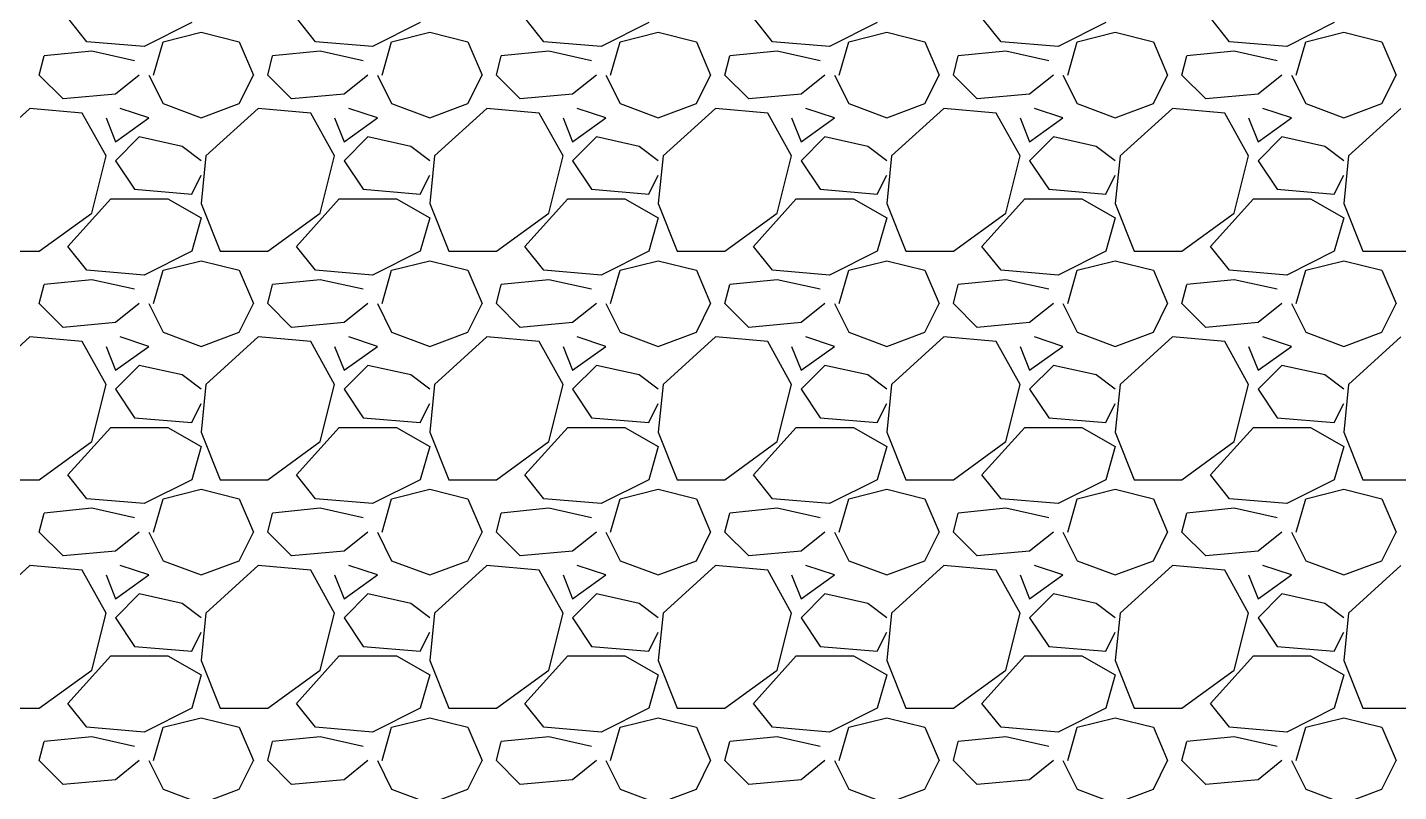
# Model space of a CAD drawing. Header units: metres. Extents: x 1 to 213, y 1 to 147.
# Drawn here: x 79.25 to 82.298, y 138.478 to 140.176 of the extents above; entities that cross this region are included whole.
import ezdxf

# ---------------------------------------------------------------- set-up
doc = ezdxf.new("R2010")
doc.units = ezdxf.units.M
doc.layers.add('00-BASE-ARQUITECTURA', color=8, linetype='Continuous')

msp = doc.modelspace()

# ---------------------------------------------------------------- linework, layer by layer
at = {"layer": '00-BASE-ARQUITECTURA'}
for points in [[(79.382, 140.1444), (79.3397, 140.1973)], [(79.6149, 140.1868), (79.509, 140.1338)], [(79.89, 140.1444), (79.8477, 140.1973)], [(80.1228, 140.1868), (80.017, 140.1338)], [(80.398, 140.1444), (80.3557, 140.1973)], [(80.6308, 140.1868), (80.525, 140.1338)], [(80.906, 140.1444), (80.8637, 140.1973)], [(81.1388, 140.1868), (81.033, 140.1338)], [(81.414, 140.1444), (81.3717, 140.1973)], [(81.6468, 140.1868), (81.541, 140.1338)], [(81.922, 140.1444), (81.8797, 140.1973)], [(82.1548, 140.1868), (82.049, 140.1338)], [(79.5513, 140.1444), (79.636, 140.1656)], [(79.636, 140.1656), (79.7207, 140.1444)], [(80.0593, 140.1444), (80.144, 140.1656)], [(80.144, 140.1656), (80.2287, 140.1444)], [(80.5674, 140.1444), (80.652, 140.1656)], [(80.652, 140.1656), (80.7367, 140.1444)], [(81.0754, 140.1444), (81.16, 140.1656)], [(81.16, 140.1656), (81.2447, 140.1444)], [(81.5834, 140.1444), (81.668, 140.1656)], [(81.668, 140.1656), (81.7527, 140.1444)], [(82.0914, 140.1444), (82.176, 140.1656)], [(82.176, 140.1656), (82.2607, 140.1444)], [(79.3926, 140.1233), (79.2868, 140.1127)], [(79.509, 140.1338), (79.382, 140.1444)], [(79.4879, 140.1021), (79.3926, 140.1233)], [(79.5302, 140.0703), (79.5513, 140.1444)], [(79.7207, 140.1444), (79.7524, 140.0703)], [(79.9006, 140.1233), (79.7948, 140.1127)], [(80.017, 140.1338), (79.89, 140.1444)], [(79.9959, 140.1021), (79.9006, 140.1233)], [(80.0382, 140.0703), (80.0593, 140.1444)], [(80.2287, 140.1444), (80.2604, 140.0703)], [(80.4086, 140.1233), (80.3028, 140.1127)], [(80.525, 140.1338), (80.398, 140.1444)], [(80.5039, 140.1021), (80.4086, 140.1233)], [(80.5462, 140.0703), (80.5674, 140.1444)], [(80.7367, 140.1444), (80.7684, 140.0703)], [(80.9166, 140.1233), (80.8108, 140.1127)], [(81.033, 140.1338), (80.906, 140.1444)], [(81.0119, 140.1021), (80.9166, 140.1233)], [(81.0542, 140.0703), (81.0754, 140.1444)], [(81.2447, 140.1444), (81.2764, 140.0703)], [(81.4246, 140.1233), (81.3188, 140.1127)], [(81.541, 140.1338), (81.414, 140.1444)], [(81.5199, 140.1021), (81.4246, 140.1233)], [(81.5622, 140.0703), (81.5834, 140.1444)], [(81.7527, 140.1444), (81.7844, 140.0703)], [(81.9326, 140.1233), (81.8268, 140.1127)], [(82.049, 140.1338), (81.922, 140.1444)], [(82.0279, 140.1021), (81.9326, 140.1233)], [(82.0702, 140.0703), (82.0914, 140.1444)], [(82.2607, 140.1444), (82.2924, 140.0703)], [(79.2762, 140.0703), (79.2868, 140.1127)], [(79.7842, 140.0703), (79.7948, 140.1127)], [(80.2922, 140.0703), (80.3028, 140.1127)], [(80.8002, 140.0703), (80.8108, 140.1127)], [(81.3082, 140.0703), (81.3188, 140.1127)], [(81.8162, 140.0703), (81.8268, 140.1127)], [(79.3291, 140.0174), (79.2762, 140.0703)], [(79.4984, 140.0703), (79.4455, 140.028)], [(79.5196, 140.0703), (79.5513, 140.0068)], [(79.7207, 140.0068), (79.7524, 140.0703)], [(79.8371, 140.0174), (79.7842, 140.0703)], [(80.0064, 140.0703), (79.9535, 140.028)], [(80.0276, 140.0703), (80.0593, 140.0068)], [(80.2287, 140.0068), (80.2604, 140.0703)], [(80.3451, 140.0174), (80.2922, 140.0703)], [(80.5144, 140.0703), (80.4615, 140.028)], [(80.5356, 140.0703), (80.5674, 140.0068)], [(80.7367, 140.0068), (80.7684, 140.0703)], [(80.8531, 140.0174), (80.8002, 140.0703)], [(81.0224, 140.0703), (80.9695, 140.028)], [(81.0436, 140.0703), (81.0754, 140.0068)], [(81.2447, 140.0068), (81.2764, 140.0703)], [(81.3611, 140.0174), (81.3082, 140.0703)], [(81.5304, 140.0703), (81.4775, 140.028)], [(81.5516, 140.0703), (81.5834, 140.0068)], [(81.7527, 140.0068), (81.7844, 140.0703)], [(81.8691, 140.0174), (81.8162, 140.0703)], [(82.0384, 140.0703), (81.9855, 140.028)], [(82.0596, 140.0703), (82.0914, 140.0068)], [(82.2607, 140.0068), (82.2924, 140.0703)], [(79.4455, 140.028), (79.3291, 140.0174)], [(79.9535, 140.028), (79.8371, 140.0174)], [(80.4615, 140.028), (80.3451, 140.0174)], [(80.9695, 140.028), (80.8531, 140.0174)], [(81.4775, 140.028), (81.3611, 140.0174)], [(81.9855, 140.028), (81.8691, 140.0174)], [(79.255, 139.9963), (79.1386, 139.8904)], [(79.3714, 139.9857), (79.255, 139.9963)], [(79.5196, 139.9751), (79.4561, 139.9963)], [(79.5513, 140.0068), (79.636, 139.9751)], [(79.636, 139.9751), (79.7207, 140.0068)], [(79.763, 139.9963), (79.6466, 139.8904)], [(79.8794, 139.9857), (79.763, 139.9963)], [(80.0276, 139.9751), (79.9641, 139.9963)], [(80.0593, 140.0068), (80.144, 139.9751)], [(80.144, 139.9751), (80.2287, 140.0068)], [(80.271, 139.9963), (80.1546, 139.8904)], [(80.3874, 139.9857), (80.271, 139.9963)], [(80.5356, 139.9751), (80.4721, 139.9963)], [(80.5674, 140.0068), (80.652, 139.9751)], [(80.652, 139.9751), (80.7367, 140.0068)], [(80.779, 139.9963), (80.6626, 139.8904)], [(80.8954, 139.9857), (80.779, 139.9963)], [(81.0436, 139.9751), (80.9801, 139.9963)], [(81.0754, 140.0068), (81.16, 139.9751)], [(81.16, 139.9751), (81.2447, 140.0068)], [(81.287, 139.9963), (81.1706, 139.8904)], [(81.4034, 139.9857), (81.287, 139.9963)], [(81.5516, 139.9751), (81.4881, 139.9963)], [(81.5834, 140.0068), (81.668, 139.9751)], [(81.668, 139.9751), (81.7527, 140.0068)], [(81.795, 139.9963), (81.6786, 139.8904)], [(81.9114, 139.9857), (81.795, 139.9963)], [(82.0596, 139.9751), (81.9961, 139.9963)], [(82.0914, 140.0068), (82.176, 139.9751)], [(82.176, 139.9751), (82.2607, 140.0068)], [(82.303, 139.9963), (82.1866, 139.8904)], [(79.4244, 139.8904), (79.3714, 139.9857)], [(79.4244, 139.9751), (79.4455, 139.9222)], [(79.4455, 139.9222), (79.5196, 139.9751)], [(79.9324, 139.8904), (79.8794, 139.9857)], [(79.9324, 139.9751), (79.9535, 139.9222)], [(79.9535, 139.9222), (80.0276, 139.9751)], [(80.4404, 139.8904), (80.3874, 139.9857)], [(80.4404, 139.9751), (80.4615, 139.9222)], [(80.4615, 139.9222), (80.5356, 139.9751)], [(80.9484, 139.8904), (80.8954, 139.9857)], [(80.9484, 139.9751), (80.9695, 139.9222)], [(80.9695, 139.9222), (81.0436, 139.9751)], [(81.4563, 139.8904), (81.4034, 139.9857)], [(81.4563, 139.9751), (81.4775, 139.9222)], [(81.4775, 139.9222), (81.5516, 139.9751)], [(81.9643, 139.8904), (81.9114, 139.9857)], [(81.9643, 139.9751), (81.9855, 139.9222)], [(81.9855, 139.9222), (82.0596, 139.9751)], [(79.4984, 139.9328), (79.4455, 139.8798)], [(79.5937, 139.9116), (79.4984, 139.9328)], [(79.636, 139.8798), (79.5937, 139.9116)], [(80.0064, 139.9328), (79.9535, 139.8798)], [(80.1017, 139.9116), (80.0064, 139.9328)], [(80.144, 139.8798), (80.1017, 139.9116)], [(80.5144, 139.9328), (80.4615, 139.8798)], [(80.6097, 139.9116), (80.5144, 139.9328)], [(80.652, 139.8798), (80.6097, 139.9116)], [(81.0224, 139.9328), (80.9695, 139.8798)], [(81.1177, 139.9116), (81.0224, 139.9328)], [(81.16, 139.8798), (81.1177, 139.9116)], [(81.5304, 139.9328), (81.4775, 139.8798)], [(81.6257, 139.9116), (81.5304, 139.9328)], [(81.668, 139.8798), (81.6257, 139.9116)], [(82.0384, 139.9328), (81.9855, 139.8798)], [(82.1337, 139.9116), (82.0384, 139.9328)], [(82.176, 139.8798), (82.1337, 139.9116)], [(79.3926, 139.7634), (79.4244, 139.8904)], [(79.4455, 139.8798), (79.4879, 139.8163)], [(79.6466, 139.8904), (79.636, 139.7846)], [(79.9006, 139.7634), (79.9324, 139.8904)], [(79.9535, 139.8798), (79.9959, 139.8163)], [(80.1546, 139.8904), (80.144, 139.7846)], [(80.4086, 139.7634), (80.4404, 139.8904)], [(80.4615, 139.8798), (80.5039, 139.8163)], [(80.6626, 139.8904), (80.652, 139.7846)], [(80.9166, 139.7634), (80.9484, 139.8904)], [(80.9695, 139.8798), (81.0119, 139.8163)], [(81.1706, 139.8904), (81.16, 139.7846)], [(81.4246, 139.7634), (81.4563, 139.8904)], [(81.4775, 139.8798), (81.5199, 139.8163)], [(81.6786, 139.8904), (81.668, 139.7846)], [(81.9326, 139.7634), (81.9643, 139.8904)], [(81.9855, 139.8798), (82.0279, 139.8163)], [(82.1866, 139.8904), (82.176, 139.7846)], [(79.6149, 139.8058), (79.636, 139.8481)], [(80.1228, 139.8058), (80.144, 139.8481)], [(80.6308, 139.8058), (80.652, 139.8481)], [(81.1388, 139.8058), (81.16, 139.8481)], [(81.6468, 139.8058), (81.668, 139.8481)], [(82.1548, 139.8058), (82.176, 139.8481)], [(79.4879, 139.8163), (79.6149, 139.8058)], [(79.9959, 139.8163), (80.1228, 139.8058)], [(80.5039, 139.8163), (80.6308, 139.8058)], [(81.0119, 139.8163), (81.1388, 139.8058)], [(81.5199, 139.8163), (81.6468, 139.8058)], [(82.0279, 139.8163), (82.1548, 139.8058)], [(79.3397, 139.6893), (79.4349, 139.7952)], [(79.4349, 139.7952), (79.5619, 139.7952)], [(79.5619, 139.7952), (79.636, 139.7528)], [(79.636, 139.7846), (79.6784, 139.6788)], [(79.8477, 139.6893), (79.9429, 139.7952)], [(79.9429, 139.7952), (80.0699, 139.7952)], [(80.0699, 139.7952), (80.144, 139.7528)], [(80.144, 139.7846), (80.1864, 139.6788)], [(80.3557, 139.6893), (80.4509, 139.7952)], [(80.4509, 139.7952), (80.5779, 139.7952)], [(80.5779, 139.7952), (80.652, 139.7528)], [(80.652, 139.7846), (80.6944, 139.6788)], [(80.8637, 139.6893), (80.9589, 139.7952)], [(80.9589, 139.7952), (81.0859, 139.7952)], [(81.0859, 139.7952), (81.16, 139.7528)], [(81.16, 139.7846), (81.2024, 139.6788)], [(81.3717, 139.6893), (81.4669, 139.7952)], [(81.4669, 139.7952), (81.5939, 139.7952)], [(81.5939, 139.7952), (81.668, 139.7528)], [(81.668, 139.7846), (81.7103, 139.6788)], [(81.8797, 139.6893), (81.9749, 139.7952)], [(81.9749, 139.7952), (82.1019, 139.7952)], [(82.1019, 139.7952), (82.176, 139.7528)], [(82.176, 139.7846), (82.2183, 139.6788)], [(79.2762, 139.6788), (79.3926, 139.7634)], [(79.636, 139.7528), (79.6149, 139.6788)], [(79.7842, 139.6788), (79.9006, 139.7634)], [(80.144, 139.7528), (80.1228, 139.6788)], [(80.2922, 139.6788), (80.4086, 139.7634)], [(80.652, 139.7528), (80.6308, 139.6788)], [(80.8002, 139.6788), (80.9166, 139.7634)], [(81.16, 139.7528), (81.1388, 139.6788)], [(81.3082, 139.6788), (81.4246, 139.7634)], [(81.668, 139.7528), (81.6468, 139.6788)], [(81.8162, 139.6788), (81.9326, 139.7634)], [(82.176, 139.7528), (82.1548, 139.6788)], [(79.1704, 139.6788), (79.2762, 139.6788)], [(79.382, 139.6364), (79.3397, 139.6893)], [(79.6149, 139.6788), (79.509, 139.6258)], [(79.6784, 139.6788), (79.7842, 139.6788)], [(79.89, 139.6364), (79.8477, 139.6893)], [(80.1228, 139.6788), (80.017, 139.6258)], [(80.1864, 139.6788), (80.2922, 139.6788)], [(80.398, 139.6364), (80.3557, 139.6893)], [(80.6308, 139.6788), (80.525, 139.6258)], [(80.6944, 139.6788), (80.8002, 139.6788)], [(80.906, 139.6364), (80.8637, 139.6893)], [(81.1388, 139.6788), (81.033, 139.6258)], [(81.2024, 139.6788), (81.3082, 139.6788)], [(81.414, 139.6364), (81.3717, 139.6893)], [(81.6468, 139.6788), (81.541, 139.6258)], [(81.7103, 139.6788), (81.8162, 139.6788)], [(81.922, 139.6364), (81.8797, 139.6893)], [(82.1548, 139.6788), (82.049, 139.6258)], [(82.2183, 139.6788), (82.3242, 139.6788)], [(79.509, 139.6258), (79.382, 139.6364)], [(79.5302, 139.5623), (79.5513, 139.6364)], [(79.5513, 139.6364), (79.636, 139.6576)], [(79.636, 139.6576), (79.7207, 139.6364)], [(79.7207, 139.6364), (79.7524, 139.5623)], [(80.017, 139.6258), (79.89, 139.6364)], [(80.0382, 139.5623), (80.0593, 139.6364)], [(80.0593, 139.6364), (80.144, 139.6576)], [(80.144, 139.6576), (80.2287, 139.6364)], [(80.2287, 139.6364), (80.2604, 139.5623)], [(80.525, 139.6258), (80.398, 139.6364)], [(80.5462, 139.5623), (80.5674, 139.6364)], [(80.5674, 139.6364), (80.652, 139.6576)], [(80.652, 139.6576), (80.7367, 139.6364)], [(80.7367, 139.6364), (80.7684, 139.5623)], [(81.033, 139.6258), (80.906, 139.6364)], [(81.0542, 139.5623), (81.0754, 139.6364)], [(81.0754, 139.6364), (81.16, 139.6576)], [(81.16, 139.6576), (81.2447, 139.6364)], [(81.2447, 139.6364), (81.2764, 139.5623)], [(81.541, 139.6258), (81.414, 139.6364)], [(81.5622, 139.5623), (81.5834, 139.6364)], [(81.5834, 139.6364), (81.668, 139.6576)], [(81.668, 139.6576), (81.7527, 139.6364)], [(81.7527, 139.6364), (81.7844, 139.5623)], [(82.049, 139.6258), (81.922, 139.6364)], [(82.0702, 139.5623), (82.0914, 139.6364)], [(82.0914, 139.6364), (82.176, 139.6576)], [(82.176, 139.6576), (82.2607, 139.6364)], [(82.2607, 139.6364), (82.2924, 139.5623)], [(79.2762, 139.5623), (79.2868, 139.6047)], [(79.3926, 139.6153), (79.2868, 139.6047)], [(79.4879, 139.5941), (79.3926, 139.6153)], [(79.7842, 139.5623), (79.7948, 139.6047)], [(79.9006, 139.6153), (79.7948, 139.6047)], [(79.9959, 139.5941), (79.9006, 139.6153)], [(80.2922, 139.5623), (80.3028, 139.6047)], [(80.4086, 139.6153), (80.3028, 139.6047)], [(80.5039, 139.5941), (80.4086, 139.6153)], [(80.8002, 139.5623), (80.8108, 139.6047)], [(80.9166, 139.6153), (80.8108, 139.6047)], [(81.0119, 139.5941), (80.9166, 139.6153)], [(81.3082, 139.5623), (81.3188, 139.6047)], [(81.4246, 139.6153), (81.3188, 139.6047)], [(81.5199, 139.5941), (81.4246, 139.6153)], [(81.8162, 139.5623), (81.8268, 139.6047)], [(81.9326, 139.6153), (81.8268, 139.6047)], [(82.0279, 139.5941), (81.9326, 139.6153)], [(79.3291, 139.5094), (79.2762, 139.5623)], [(79.4984, 139.5623), (79.4455, 139.52)], [(79.5196, 139.5623), (79.5513, 139.4988)], [(79.7207, 139.4988), (79.7524, 139.5623)], [(79.8371, 139.5094), (79.7842, 139.5623)], [(80.0064, 139.5623), (79.9535, 139.52)], [(80.0276, 139.5623), (80.0593, 139.4988)], [(80.2287, 139.4988), (80.2604, 139.5623)], [(80.3451, 139.5094), (80.2922, 139.5623)], [(80.5144, 139.5623), (80.4615, 139.52)], [(80.5356, 139.5623), (80.5674, 139.4988)], [(80.7367, 139.4988), (80.7684, 139.5623)], [(80.8531, 139.5094), (80.8002, 139.5623)], [(81.0224, 139.5623), (80.9695, 139.52)], [(81.0436, 139.5623), (81.0754, 139.4988)], [(81.2447, 139.4988), (81.2764, 139.5623)], [(81.3611, 139.5094), (81.3082, 139.5623)], [(81.5304, 139.5623), (81.4775, 139.52)], [(81.5516, 139.5623), (81.5834, 139.4988)], [(81.7527, 139.4988), (81.7844, 139.5623)], [(81.8691, 139.5094), (81.8162, 139.5623)], [(82.0384, 139.5623), (81.9855, 139.52)], [(82.0596, 139.5623), (82.0914, 139.4988)], [(82.2607, 139.4988), (82.2924, 139.5623)], [(79.4455, 139.52), (79.3291, 139.5094)], [(79.9535, 139.52), (79.8371, 139.5094)], [(80.4615, 139.52), (80.3451, 139.5094)], [(80.9695, 139.52), (80.8531, 139.5094)], [(81.4775, 139.52), (81.3611, 139.5094)], [(81.9855, 139.52), (81.8691, 139.5094)], [(79.255, 139.4883), (79.1386, 139.3824)], [(79.3714, 139.4777), (79.255, 139.4883)], [(79.4244, 139.3824), (79.3714, 139.4777)], [(79.5196, 139.4671), (79.4561, 139.4883)], [(79.5513, 139.4988), (79.636, 139.4671)], [(79.636, 139.4671), (79.7207, 139.4988)], [(79.763, 139.4883), (79.6466, 139.3824)], [(79.8794, 139.4777), (79.763, 139.4883)], [(79.9324, 139.3824), (79.8794, 139.4777)], [(80.0276, 139.4671), (79.9641, 139.4883)], [(80.0593, 139.4988), (80.144, 139.4671)], [(80.144, 139.4671), (80.2287, 139.4988)], [(80.271, 139.4883), (80.1546, 139.3824)], [(80.3874, 139.4777), (80.271, 139.4883)], [(80.4404, 139.3824), (80.3874, 139.4777)], [(80.5356, 139.4671), (80.4721, 139.4883)], [(80.5674, 139.4988), (80.652, 139.4671)], [(80.652, 139.4671), (80.7367, 139.4988)], [(80.779, 139.4883), (80.6626, 139.3824)], [(80.8954, 139.4777), (80.779, 139.4883)], [(80.9484, 139.3824), (80.8954, 139.4777)], [(81.0436, 139.4671), (80.9801, 139.4883)], [(81.0754, 139.4988), (81.16, 139.4671)], [(81.16, 139.4671), (81.2447, 139.4988)], [(81.287, 139.4883), (81.1706, 139.3824)], [(81.4034, 139.4777), (81.287, 139.4883)], [(81.4563, 139.3824), (81.4034, 139.4777)], [(81.5516, 139.4671), (81.4881, 139.4883)], [(81.5834, 139.4988), (81.668, 139.4671)], [(81.668, 139.4671), (81.7527, 139.4988)], [(81.795, 139.4883), (81.6786, 139.3824)], [(81.9114, 139.4777), (81.795, 139.4883)], [(81.9643, 139.3824), (81.9114, 139.4777)], [(82.0596, 139.4671), (81.9961, 139.4883)], [(82.0914, 139.4988), (82.176, 139.4671)], [(82.176, 139.4671), (82.2607, 139.4988)], [(82.303, 139.4883), (82.1866, 139.3824)], [(79.4244, 139.4671), (79.4455, 139.4142)], [(79.4455, 139.4142), (79.5196, 139.4671)], [(79.9324, 139.4671), (79.9535, 139.4142)], [(79.9535, 139.4142), (80.0276, 139.4671)], [(80.4404, 139.4671), (80.4615, 139.4142)], [(80.4615, 139.4142), (80.5356, 139.4671)], [(80.9484, 139.4671), (80.9695, 139.4142)], [(80.9695, 139.4142), (81.0436, 139.4671)], [(81.4563, 139.4671), (81.4775, 139.4142)], [(81.4775, 139.4142), (81.5516, 139.4671)], [(81.9643, 139.4671), (81.9855, 139.4142)], [(81.9855, 139.4142), (82.0596, 139.4671)], [(79.4984, 139.4248), (79.4455, 139.3718)], [(79.5937, 139.4036), (79.4984, 139.4248)], [(80.0064, 139.4248), (79.9535, 139.3718)], [(80.1017, 139.4036), (80.0064, 139.4248)], [(80.5144, 139.4248), (80.4615, 139.3718)], [(80.6097, 139.4036), (80.5144, 139.4248)], [(81.0224, 139.4248), (80.9695, 139.3718)], [(81.1177, 139.4036), (81.0224, 139.4248)], [(81.5304, 139.4248), (81.4775, 139.3718)], [(81.6257, 139.4036), (81.5304, 139.4248)], [(82.0384, 139.4248), (81.9855, 139.3718)], [(82.1337, 139.4036), (82.0384, 139.4248)], [(79.636, 139.3718), (79.5937, 139.4036)], [(80.144, 139.3718), (80.1017, 139.4036)], [(80.652, 139.3718), (80.6097, 139.4036)], [(81.16, 139.3718), (81.1177, 139.4036)], [(81.668, 139.3718), (81.6257, 139.4036)], [(82.176, 139.3718), (82.1337, 139.4036)], [(79.3926, 139.2554), (79.4244, 139.3824)], [(79.4455, 139.3718), (79.4879, 139.3083)], [(79.6466, 139.3824), (79.636, 139.2766)], [(79.9006, 139.2554), (79.9324, 139.3824)], [(79.9535, 139.3718), (79.9959, 139.3083)], [(80.1546, 139.3824), (80.144, 139.2766)], [(80.4086, 139.2554), (80.4404, 139.3824)], [(80.4615, 139.3718), (80.5039, 139.3083)], [(80.6626, 139.3824), (80.652, 139.2766)], [(80.9166, 139.2554), (80.9484, 139.3824)], [(80.9695, 139.3718), (81.0119, 139.3083)], [(81.1706, 139.3824), (81.16, 139.2766)], [(81.4246, 139.2554), (81.4563, 139.3824)], [(81.4775, 139.3718), (81.5199, 139.3083)], [(81.6786, 139.3824), (81.668, 139.2766)], [(81.9326, 139.2554), (81.9643, 139.3824)], [(81.9855, 139.3718), (82.0279, 139.3083)], [(82.1866, 139.3824), (82.176, 139.2766)], [(79.6149, 139.2978), (79.636, 139.3401)], [(80.1228, 139.2978), (80.144, 139.3401)], [(80.6308, 139.2978), (80.652, 139.3401)], [(81.1388, 139.2978), (81.16, 139.3401)], [(81.6468, 139.2978), (81.668, 139.3401)], [(82.1548, 139.2978), (82.176, 139.3401)], [(79.4879, 139.3083), (79.6149, 139.2978)], [(79.9959, 139.3083), (80.1228, 139.2978)], [(80.5039, 139.3083), (80.6308, 139.2978)], [(81.0119, 139.3083), (81.1388, 139.2978)], [(81.5199, 139.3083), (81.6468, 139.2978)], [(82.0279, 139.3083), (82.1548, 139.2978)], [(79.3397, 139.1813), (79.4349, 139.2872)], [(79.4349, 139.2872), (79.5619, 139.2872)], [(79.5619, 139.2872), (79.636, 139.2448)], [(79.636, 139.2766), (79.6784, 139.1708)], [(79.8477, 139.1813), (79.9429, 139.2872)], [(79.9429, 139.2872), (80.0699, 139.2872)], [(80.0699, 139.2872), (80.144, 139.2448)], [(80.144, 139.2766), (80.1864, 139.1708)], [(80.3557, 139.1813), (80.4509, 139.2872)], [(80.4509, 139.2872), (80.5779, 139.2872)], [(80.5779, 139.2872), (80.652, 139.2448)], [(80.652, 139.2766), (80.6944, 139.1708)], [(80.8637, 139.1813), (80.9589, 139.2872)], [(80.9589, 139.2872), (81.0859, 139.2872)], [(81.0859, 139.2872), (81.16, 139.2448)], [(81.16, 139.2766), (81.2024, 139.1708)], [(81.3717, 139.1813), (81.4669, 139.2872)], [(81.4669, 139.2872), (81.5939, 139.2872)], [(81.5939, 139.2872), (81.668, 139.2448)], [(81.668, 139.2766), (81.7103, 139.1708)], [(81.8797, 139.1813), (81.9749, 139.2872)], [(81.9749, 139.2872), (82.1019, 139.2872)], [(82.1019, 139.2872), (82.176, 139.2448)], [(82.176, 139.2766), (82.2183, 139.1708)], [(79.2762, 139.1708), (79.3926, 139.2554)], [(79.636, 139.2448), (79.6149, 139.1708)], [(79.7842, 139.1708), (79.9006, 139.2554)], [(80.144, 139.2448), (80.1228, 139.1708)], [(80.2922, 139.1708), (80.4086, 139.2554)], [(80.652, 139.2448), (80.6308, 139.1708)], [(80.8002, 139.1708), (80.9166, 139.2554)], [(81.16, 139.2448), (81.1388, 139.1708)], [(81.3082, 139.1708), (81.4246, 139.2554)], [(81.668, 139.2448), (81.6468, 139.1708)], [(81.8162, 139.1708), (81.9326, 139.2554)], [(82.176, 139.2448), (82.1548, 139.1708)], [(79.382, 139.1284), (79.3397, 139.1813)], [(79.89, 139.1284), (79.8477, 139.1813)], [(80.398, 139.1284), (80.3557, 139.1813)], [(80.906, 139.1284), (80.8637, 139.1813)], [(81.414, 139.1284), (81.3717, 139.1813)], [(81.922, 139.1284), (81.8797, 139.1813)], [(79.1704, 139.1708), (79.2762, 139.1708)], [(79.6149, 139.1708), (79.509, 139.1178)], [(79.5513, 139.1284), (79.636, 139.1496)], [(79.636, 139.1496), (79.7207, 139.1284)], [(79.6784, 139.1708), (79.7842, 139.1708)], [(80.1228, 139.1708), (80.017, 139.1178)], [(80.0593, 139.1284), (80.144, 139.1496)], [(80.144, 139.1496), (80.2287, 139.1284)], [(80.1864, 139.1708), (80.2922, 139.1708)], [(80.6308, 139.1708), (80.525, 139.1178)], [(80.5674, 139.1284), (80.652, 139.1496)], [(80.652, 139.1496), (80.7367, 139.1284)], [(80.6944, 139.1708), (80.8002, 139.1708)], [(81.1388, 139.1708), (81.033, 139.1178)], [(81.0754, 139.1284), (81.16, 139.1496)], [(81.16, 139.1496), (81.2447, 139.1284)], [(81.2024, 139.1708), (81.3082, 139.1708)], [(81.6468, 139.1708), (81.541, 139.1178)], [(81.5834, 139.1284), (81.668, 139.1496)], [(81.668, 139.1496), (81.7527, 139.1284)], [(81.7103, 139.1708), (81.8162, 139.1708)], [(82.1548, 139.1708), (82.049, 139.1178)], [(82.0914, 139.1284), (82.176, 139.1496)], [(82.176, 139.1496), (82.2607, 139.1284)], [(82.2183, 139.1708), (82.3242, 139.1708)], [(79.509, 139.1178), (79.382, 139.1284)], [(79.5302, 139.0543), (79.5513, 139.1284)], [(79.7207, 139.1284), (79.7524, 139.0543)], [(80.017, 139.1178), (79.89, 139.1284)], [(80.0382, 139.0543), (80.0593, 139.1284)], [(80.2287, 139.1284), (80.2604, 139.0543)], [(80.525, 139.1178), (80.398, 139.1284)], [(80.5462, 139.0543), (80.5674, 139.1284)], [(80.7367, 139.1284), (80.7684, 139.0543)], [(81.033, 139.1178), (80.906, 139.1284)], [(81.0542, 139.0543), (81.0754, 139.1284)], [(81.2447, 139.1284), (81.2764, 139.0543)], [(81.541, 139.1178), (81.414, 139.1284)], [(81.5622, 139.0543), (81.5834, 139.1284)], [(81.7527, 139.1284), (81.7844, 139.0543)], [(82.049, 139.1178), (81.922, 139.1284)], [(82.0702, 139.0543), (82.0914, 139.1284)], [(82.2607, 139.1284), (82.2924, 139.0543)], [(79.2762, 139.0543), (79.2868, 139.0967)], [(79.3926, 139.1073), (79.2868, 139.0967)], [(79.4879, 139.0861), (79.3926, 139.1073)], [(79.7842, 139.0543), (79.7948, 139.0967)], [(79.9006, 139.1073), (79.7948, 139.0967)], [(79.9959, 139.0861), (79.9006, 139.1073)], [(80.2922, 139.0543), (80.3028, 139.0967)], [(80.4086, 139.1073), (80.3028, 139.0967)], [(80.5039, 139.0861), (80.4086, 139.1073)], [(80.8002, 139.0543), (80.8108, 139.0967)], [(80.9166, 139.1073), (80.8108, 139.0967)], [(81.0119, 139.0861), (80.9166, 139.1073)], [(81.3082, 139.0543), (81.3188, 139.0967)], [(81.4246, 139.1073), (81.3188, 139.0967)], [(81.5199, 139.0861), (81.4246, 139.1073)], [(81.8162, 139.0543), (81.8268, 139.0967)], [(81.9326, 139.1073), (81.8268, 139.0967)], [(82.0279, 139.0861), (81.9326, 139.1073)], [(79.3291, 139.0014), (79.2762, 139.0543)], [(79.4984, 139.0543), (79.4455, 139.012)], [(79.5196, 139.0543), (79.5513, 138.9908)], [(79.7207, 138.9908), (79.7524, 139.0543)], [(79.8371, 139.0014), (79.7842, 139.0543)], [(80.0064, 139.0543), (79.9535, 139.012)], [(80.0276, 139.0543), (80.0593, 138.9908)], [(80.2287, 138.9908), (80.2604, 139.0543)], [(80.3451, 139.0014), (80.2922, 139.0543)], [(80.5144, 139.0543), (80.4615, 139.012)], [(80.5356, 139.0543), (80.5674, 138.9908)], [(80.7367, 138.9908), (80.7684, 139.0543)], [(80.8531, 139.0014), (80.8002, 139.0543)], [(81.0224, 139.0543), (80.9695, 139.012)], [(81.0436, 139.0543), (81.0754, 138.9908)], [(81.2447, 138.9908), (81.2764, 139.0543)], [(81.3611, 139.0014), (81.3082, 139.0543)], [(81.5304, 139.0543), (81.4775, 139.012)], [(81.5516, 139.0543), (81.5834, 138.9908)], [(81.7527, 138.9908), (81.7844, 139.0543)], [(81.8691, 139.0014), (81.8162, 139.0543)], [(82.0384, 139.0543), (81.9855, 139.012)], [(82.0596, 139.0543), (82.0914, 138.9908)], [(82.2607, 138.9908), (82.2924, 139.0543)], [(79.4455, 139.012), (79.3291, 139.0014)], [(79.5513, 138.9908), (79.636, 138.9591)], [(79.636, 138.9591), (79.7207, 138.9908)], [(79.9535, 139.012), (79.8371, 139.0014)], [(80.0593, 138.9908), (80.144, 138.9591)], [(80.144, 138.9591), (80.2287, 138.9908)], [(80.4615, 139.012), (80.3451, 139.0014)], [(80.5674, 138.9908), (80.652, 138.9591)], [(80.652, 138.9591), (80.7367, 138.9908)], [(80.9695, 139.012), (80.8531, 139.0014)], [(81.0754, 138.9908), (81.16, 138.9591)], [(81.16, 138.9591), (81.2447, 138.9908)], [(81.4775, 139.012), (81.3611, 139.0014)], [(81.5834, 138.9908), (81.668, 138.9591)], [(81.668, 138.9591), (81.7527, 138.9908)], [(81.9855, 139.012), (81.8691, 139.0014)], [(82.0914, 138.9908), (82.176, 138.9591)], [(82.176, 138.9591), (82.2607, 138.9908)], [(79.255, 138.9803), (79.1386, 138.8744)], [(79.3714, 138.9697), (79.255, 138.9803)], [(79.4244, 138.8744), (79.3714, 138.9697)], [(79.4244, 138.9591), (79.4455, 138.9062)], [(79.4455, 138.9062), (79.5196, 138.9591)], [(79.5196, 138.9591), (79.4561, 138.9803)], [(79.763, 138.9803), (79.6466, 138.8744)], [(79.8794, 138.9697), (79.763, 138.9803)], [(79.9324, 138.8744), (79.8794, 138.9697)], [(79.9324, 138.9591), (79.9535, 138.9062)], [(79.9535, 138.9062), (80.0276, 138.9591)], [(80.0276, 138.9591), (79.9641, 138.9803)], [(80.271, 138.9803), (80.1546, 138.8744)], [(80.3874, 138.9697), (80.271, 138.9803)], [(80.4404, 138.8744), (80.3874, 138.9697)], [(80.4404, 138.9591), (80.4615, 138.9062)], [(80.4615, 138.9062), (80.5356, 138.9591)], [(80.5356, 138.9591), (80.4721, 138.9803)], [(80.779, 138.9803), (80.6626, 138.8744)], [(80.8954, 138.9697), (80.779, 138.9803)], [(80.9484, 138.8744), (80.8954, 138.9697)], [(80.9484, 138.9591), (80.9695, 138.9062)], [(80.9695, 138.9062), (81.0436, 138.9591)], [(81.0436, 138.9591), (80.9801, 138.9803)], [(81.287, 138.9803), (81.1706, 138.8744)], [(81.4034, 138.9697), (81.287, 138.9803)], [(81.4563, 138.8744), (81.4034, 138.9697)], [(81.4563, 138.9591), (81.4775, 138.9062)], [(81.4775, 138.9062), (81.5516, 138.9591)], [(81.5516, 138.9591), (81.4881, 138.9803)], [(81.795, 138.9803), (81.6786, 138.8744)], [(81.9114, 138.9697), (81.795, 138.9803)], [(81.9643, 138.8744), (81.9114, 138.9697)], [(81.9643, 138.9591), (81.9855, 138.9062)], [(81.9855, 138.9062), (82.0596, 138.9591)], [(82.0596, 138.9591), (81.9961, 138.9803)], [(82.303, 138.9803), (82.1866, 138.8744)], [(79.4984, 138.9168), (79.4455, 138.8638)], [(79.5937, 138.8956), (79.4984, 138.9168)], [(80.0064, 138.9168), (79.9535, 138.8638)], [(80.1017, 138.8956), (80.0064, 138.9168)], [(80.5144, 138.9168), (80.4615, 138.8638)], [(80.6097, 138.8956), (80.5144, 138.9168)], [(81.0224, 138.9168), (80.9695, 138.8638)], [(81.1177, 138.8956), (81.0224, 138.9168)], [(81.5304, 138.9168), (81.4775, 138.8638)], [(81.6257, 138.8956), (81.5304, 138.9168)], [(82.0384, 138.9168), (81.9855, 138.8638)], [(82.1337, 138.8956), (82.0384, 138.9168)], [(79.3926, 138.7474), (79.4244, 138.8744)], [(79.636, 138.8638), (79.5937, 138.8956)], [(79.6466, 138.8744), (79.636, 138.7686)], [(79.9006, 138.7474), (79.9324, 138.8744)], [(80.144, 138.8638), (80.1017, 138.8956)], [(80.1546, 138.8744), (80.144, 138.7686)], [(80.4086, 138.7474), (80.4404, 138.8744)], [(80.652, 138.8638), (80.6097, 138.8956)], [(80.6626, 138.8744), (80.652, 138.7686)], [(80.9166, 138.7474), (80.9484, 138.8744)], [(81.16, 138.8638), (81.1177, 138.8956)], [(81.1706, 138.8744), (81.16, 138.7686)], [(81.4246, 138.7474), (81.4563, 138.8744)], [(81.668, 138.8638), (81.6257, 138.8956)], [(81.6786, 138.8744), (81.668, 138.7686)], [(81.9326, 138.7474), (81.9643, 138.8744)], [(82.176, 138.8638), (82.1337, 138.8956)], [(82.1866, 138.8744), (82.176, 138.7686)], [(79.4455, 138.8638), (79.4879, 138.8003)], [(79.9535, 138.8638), (79.9959, 138.8003)], [(80.4615, 138.8638), (80.5039, 138.8003)], [(80.9695, 138.8638), (81.0119, 138.8003)], [(81.4775, 138.8638), (81.5199, 138.8003)], [(81.9855, 138.8638), (82.0279, 138.8003)], [(79.6149, 138.7898), (79.636, 138.8321)], [(80.1228, 138.7898), (80.144, 138.8321)], [(80.6308, 138.7898), (80.652, 138.8321)], [(81.1388, 138.7898), (81.16, 138.8321)], [(81.6468, 138.7898), (81.668, 138.8321)], [(82.1548, 138.7898), (82.176, 138.8321)], [(79.3397, 138.6733), (79.4349, 138.7792)], [(79.4349, 138.7792), (79.5619, 138.7792)], [(79.4879, 138.8003), (79.6149, 138.7898)], [(79.5619, 138.7792), (79.636, 138.7368)], [(79.8477, 138.6733), (79.9429, 138.7792)], [(79.9429, 138.7792), (80.0699, 138.7792)], [(79.9959, 138.8003), (80.1228, 138.7898)], [(80.0699, 138.7792), (80.144, 138.7368)], [(80.3557, 138.6733), (80.4509, 138.7792)], [(80.4509, 138.7792), (80.5779, 138.7792)], [(80.5039, 138.8003), (80.6308, 138.7898)], [(80.5779, 138.7792), (80.652, 138.7368)], [(80.8637, 138.6733), (80.9589, 138.7792)], [(80.9589, 138.7792), (81.0859, 138.7792)], [(81.0119, 138.8003), (81.1388, 138.7898)], [(81.0859, 138.7792), (81.16, 138.7368)], [(81.3717, 138.6733), (81.4669, 138.7792)], [(81.4669, 138.7792), (81.5939, 138.7792)], [(81.5199, 138.8003), (81.6468, 138.7898)], [(81.5939, 138.7792), (81.668, 138.7368)], [(81.8797, 138.6733), (81.9749, 138.7792)], [(81.9749, 138.7792), (82.1019, 138.7792)], [(82.0279, 138.8003), (82.1548, 138.7898)], [(82.1019, 138.7792), (82.176, 138.7368)], [(79.2762, 138.6628), (79.3926, 138.7474)], [(79.636, 138.7686), (79.6784, 138.6628)], [(79.7842, 138.6628), (79.9006, 138.7474)], [(80.144, 138.7686), (80.1864, 138.6628)], [(80.2922, 138.6628), (80.4086, 138.7474)], [(80.652, 138.7686), (80.6944, 138.6628)], [(80.8002, 138.6628), (80.9166, 138.7474)], [(81.16, 138.7686), (81.2024, 138.6628)], [(81.3082, 138.6628), (81.4246, 138.7474)], [(81.668, 138.7686), (81.7103, 138.6628)], [(81.8162, 138.6628), (81.9326, 138.7474)], [(82.176, 138.7686), (82.2183, 138.6628)], [(79.636, 138.7368), (79.6149, 138.6628)], [(80.144, 138.7368), (80.1228, 138.6628)], [(80.652, 138.7368), (80.6308, 138.6628)], [(81.16, 138.7368), (81.1388, 138.6628)], [(81.668, 138.7368), (81.6468, 138.6628)], [(82.176, 138.7368), (82.1548, 138.6628)], [(79.1704, 138.6628), (79.2762, 138.6628)], [(79.382, 138.6204), (79.3397, 138.6733)], [(79.6149, 138.6628), (79.509, 138.6098)], [(79.6784, 138.6628), (79.7842, 138.6628)], [(79.89, 138.6204), (79.8477, 138.6733)], [(80.1228, 138.6628), (80.017, 138.6098)], [(80.1864, 138.6628), (80.2922, 138.6628)], [(80.398, 138.6204), (80.3557, 138.6733)], [(80.6308, 138.6628), (80.525, 138.6098)], [(80.6944, 138.6628), (80.8002, 138.6628)], [(80.906, 138.6204), (80.8637, 138.6733)], [(81.1388, 138.6628), (81.033, 138.6098)], [(81.2024, 138.6628), (81.3082, 138.6628)], [(81.414, 138.6204), (81.3717, 138.6733)], [(81.6468, 138.6628), (81.541, 138.6098)], [(81.7103, 138.6628), (81.8162, 138.6628)], [(81.922, 138.6204), (81.8797, 138.6733)], [(82.1548, 138.6628), (82.049, 138.6098)], [(82.2183, 138.6628), (82.3242, 138.6628)], [(79.5513, 138.6204), (79.636, 138.6416)], [(79.636, 138.6416), (79.7207, 138.6204)], [(80.0593, 138.6204), (80.144, 138.6416)], [(80.144, 138.6416), (80.2287, 138.6204)], [(80.5674, 138.6204), (80.652, 138.6416)], [(80.652, 138.6416), (80.7367, 138.6204)], [(81.0754, 138.6204), (81.16, 138.6416)], [(81.16, 138.6416), (81.2447, 138.6204)], [(81.5834, 138.6204), (81.668, 138.6416)], [(81.668, 138.6416), (81.7527, 138.6204)], [(82.0914, 138.6204), (82.176, 138.6416)], [(82.176, 138.6416), (82.2607, 138.6204)], [(79.3926, 138.5993), (79.2868, 138.5887)], [(79.509, 138.6098), (79.382, 138.6204)], [(79.4879, 138.5781), (79.3926, 138.5993)], [(79.5302, 138.5463), (79.5513, 138.6204)], [(79.7207, 138.6204), (79.7524, 138.5463)], [(79.9006, 138.5993), (79.7948, 138.5887)], [(80.017, 138.6098), (79.89, 138.6204)], [(79.9959, 138.5781), (79.9006, 138.5993)], [(80.0382, 138.5463), (80.0593, 138.6204)], [(80.2287, 138.6204), (80.2604, 138.5463)], [(80.4086, 138.5993), (80.3028, 138.5887)], [(80.525, 138.6098), (80.398, 138.6204)], [(80.5039, 138.5781), (80.4086, 138.5993)], [(80.5462, 138.5463), (80.5674, 138.6204)], [(80.7367, 138.6204), (80.7684, 138.5463)], [(80.9166, 138.5993), (80.8108, 138.5887)], [(81.033, 138.6098), (80.906, 138.6204)], [(81.0119, 138.5781), (80.9166, 138.5993)], [(81.0542, 138.5463), (81.0754, 138.6204)], [(81.2447, 138.6204), (81.2764, 138.5463)], [(81.4246, 138.5993), (81.3188, 138.5887)], [(81.541, 138.6098), (81.414, 138.6204)], [(81.5199, 138.5781), (81.4246, 138.5993)], [(81.5622, 138.5463), (81.5834, 138.6204)], [(81.7527, 138.6204), (81.7844, 138.5463)], [(81.9326, 138.5993), (81.8268, 138.5887)], [(82.049, 138.6098), (81.922, 138.6204)], [(82.0279, 138.5781), (81.9326, 138.5993)], [(82.0702, 138.5463), (82.0914, 138.6204)], [(82.2607, 138.6204), (82.2924, 138.5463)], [(79.2762, 138.5463), (79.2868, 138.5887)], [(79.7842, 138.5463), (79.7948, 138.5887)], [(80.2922, 138.5463), (80.3028, 138.5887)], [(80.8002, 138.5463), (80.8108, 138.5887)], [(81.3082, 138.5463), (81.3188, 138.5887)], [(81.8162, 138.5463), (81.8268, 138.5887)], [(79.3291, 138.4934), (79.2762, 138.5463)], [(79.4984, 138.5463), (79.4455, 138.504)], [(79.5196, 138.5463), (79.5513, 138.4828)], [(79.7207, 138.4828), (79.7524, 138.5463)], [(79.8371, 138.4934), (79.7842, 138.5463)], [(80.0064, 138.5463), (79.9535, 138.504)], [(80.0276, 138.5463), (80.0593, 138.4828)], [(80.2287, 138.4828), (80.2604, 138.5463)], [(80.3451, 138.4934), (80.2922, 138.5463)], [(80.5144, 138.5463), (80.4615, 138.504)], [(80.5356, 138.5463), (80.5674, 138.4828)], [(80.7367, 138.4828), (80.7684, 138.5463)], [(80.8531, 138.4934), (80.8002, 138.5463)], [(81.0224, 138.5463), (80.9695, 138.504)], [(81.0436, 138.5463), (81.0754, 138.4828)], [(81.2447, 138.4828), (81.2764, 138.5463)], [(81.3611, 138.4934), (81.3082, 138.5463)], [(81.5304, 138.5463), (81.4775, 138.504)], [(81.5516, 138.5463), (81.5834, 138.4828)], [(81.7527, 138.4828), (81.7844, 138.5463)], [(81.8691, 138.4934), (81.8162, 138.5463)], [(82.0384, 138.5463), (81.9855, 138.504)], [(82.0596, 138.5463), (82.0914, 138.4828)], [(82.2607, 138.4828), (82.2924, 138.5463)], [(79.4455, 138.504), (79.3291, 138.4934)], [(79.9535, 138.504), (79.8371, 138.4934)], [(80.4615, 138.504), (80.3451, 138.4934)], [(80.9695, 138.504), (80.8531, 138.4934)], [(81.4775, 138.504), (81.3611, 138.4934)], [(81.9855, 138.504), (81.8691, 138.4934)], [(79.5513, 138.4828), (79.636, 138.4511)], [(79.636, 138.4511), (79.7207, 138.4828)], [(80.0593, 138.4828), (80.144, 138.4511)], [(80.144, 138.4511), (80.2287, 138.4828)], [(80.5674, 138.4828), (80.652, 138.4511)], [(80.652, 138.4511), (80.7367, 138.4828)], [(81.0754, 138.4828), (81.16, 138.4511)], [(81.16, 138.4511), (81.2447, 138.4828)], [(81.5834, 138.4828), (81.668, 138.4511)], [(81.668, 138.4511), (81.7527, 138.4828)], [(82.0914, 138.4828), (82.176, 138.4511)], [(82.176, 138.4511), (82.2607, 138.4828)]]:
    msp.add_lwpolyline(points, dxfattribs=at)

doc.saveas('drawing.dxf')
